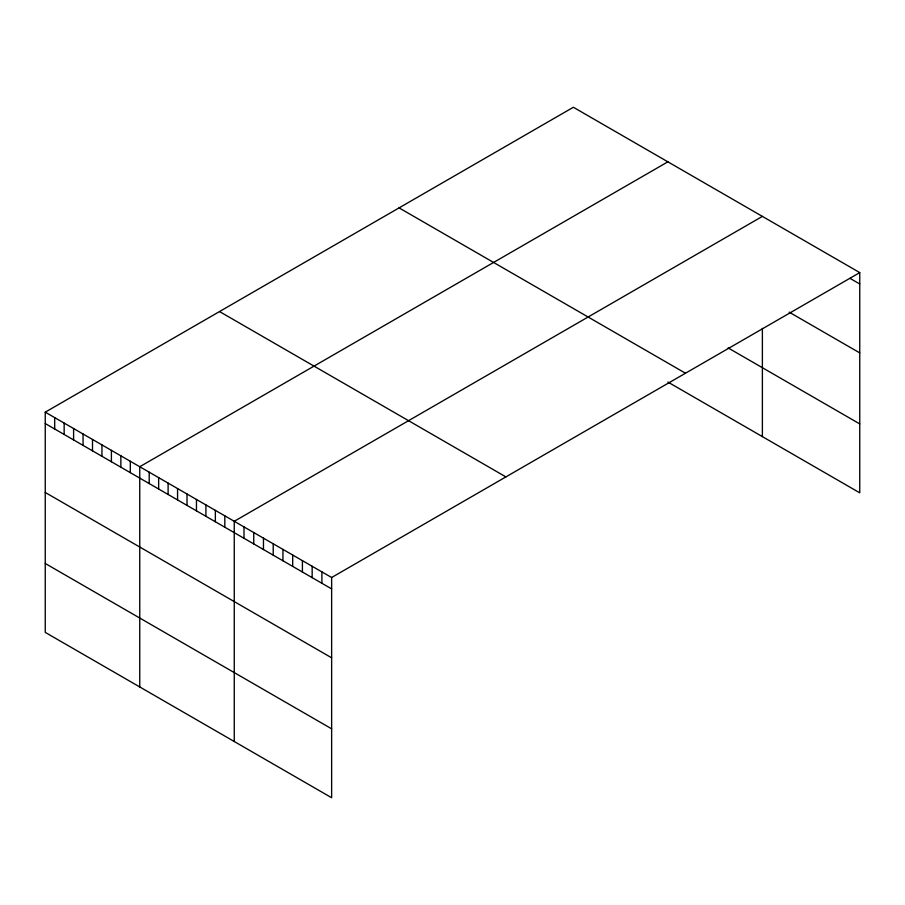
<?xml version="1.0" encoding="UTF-8"?>
<svg xmlns="http://www.w3.org/2000/svg" width="905" height="905" viewBox="0 0 905 905"><rect width="100%" height="100%" fill="white"/><g stroke="black" fill="none" stroke-linecap="round" stroke-linejoin="round"><path stroke-width="1.36" d="M859.75 272.609L331.637 577.514L331.637 797.735L45.25 632.391L45.25 412.171L573.363 107.265L859.75 272.609L859.75 492.829L667.879 382.046M667.879 161.825L139.755 466.731L139.755 686.952M762.383 216.397L234.259 521.303L234.259 741.512M850.01 278.355L859.75 283.978M789.16 312.146L859.75 352.905M728.118 347.916L859.75 423.913M399.094 207.89L685.47 373.222M219.53 311.558L505.906 476.901M45.25 412.171L331.637 577.514M45.25 423.551L331.637 588.884M45.25 492.467L331.637 657.811M45.25 563.476L331.637 728.819M762.383 328.379L762.383 436.606M321.897 571.892L321.897 583.261M312.157 566.27L312.157 577.65M302.417 560.648L302.417 572.028M292.688 555.025L292.688 566.406M282.948 549.403L282.948 560.783M273.208 543.781L273.208 555.161M263.468 538.158L263.468 549.539M253.739 532.547L253.739 543.916M243.999 526.925L243.999 538.294M224.813 515.839L224.813 527.219M215.356 510.386L215.356 521.755M205.91 504.933L205.91 516.303M196.464 499.47L196.464 510.85M187.007 494.017L187.007 505.386M177.561 488.564L177.561 499.933M168.104 483.1L168.104 494.481M158.658 477.648L158.658 489.017M149.212 472.195L149.212 483.564M130.309 461.279L130.309 472.648M120.851 455.826L120.851 467.195M111.406 450.362L111.406 461.742M101.948 444.909L101.948 456.29M92.502 439.457L92.502 450.826M83.056 433.993L83.056 445.373M73.599 428.54L73.599 439.921M64.153 423.088L64.153 434.457M54.696 417.635L54.696 429.004"/></g></svg>
